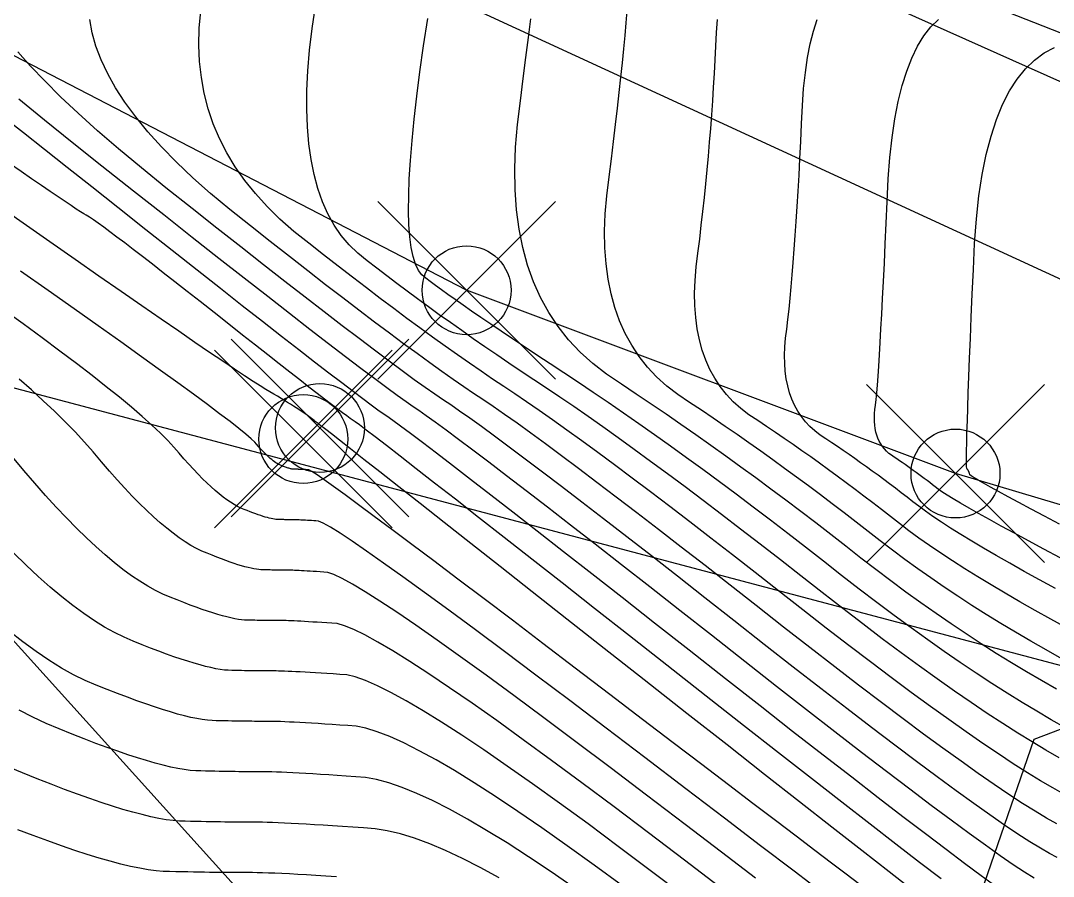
# Model space of a CAD drawing. Extents: x 83 to 1412852, y -76 to 4931706.
# Drawn here: x 1412649.64 to 1412658.93, y 4931546.74 to 4931554.45 of the extents above; entities that cross this region are included whole.
import ezdxf

# ---------------------------------------------------------------- set-up
doc = ezdxf.new("R2010")
doc.units = 0
doc.header["$MEASUREMENT"] = 0
doc.header["$PDMODE"] = 35
doc.header["$PDSIZE"] = 0.8
doc.layers.get('0').update_dxf_attribs({"color": 1, "linetype": 'CONTINUOUS'})
doc.layers.add('Ground topo-Rev01', color=1, linetype='CONTINUOUS')
doc.layers.add('New scratch layer', color=1, linetype='CONTINUOUS')

msp = doc.modelspace()

# ---------------------------------------------------------------- linework, layer by layer
for points in [[(1412625.83, 4931580.38), (1412628.75, 4931581.8), (1412632.64, 4931582.21), (1412634.8, 4931580.2), (1412637.58, 4931576.34), (1412641.3, 4931568.83), (1412646.46, 4931561.43), (1412653.58, 4931556.32), (1412661.21, 4931552.91), (1412664.41, 4931553.01), (1412671.43, 4931552.25), (1412680.76, 4931551.75), (1412690.96, 4931557.29), (1412699.75, 4931563.42), (1412708.32, 4931567.05)], [(1412646.87, 4931551.86), (1412664.06, 4931547.3), (1412680.47, 4931547.31), (1412698.54, 4931552.49), (1412706.91, 4931556.07), (1412714.69, 4931563.43)], [(1412711.73, 4931562.82), (1412700.57, 4931556.35), (1412691.34, 4931552.07), (1412681.93, 4931548.05), (1412672.34, 4931547.94), (1412661.77, 4931549.26), (1412658.05, 4931550.37), (1412653.65, 4931552.02), (1412647.75, 4931555.08)], [(1412658.9831, 4931547.8105), (1412658.8638, 4931547.8789), (1412658.7395, 4931547.9532), (1412658.6101, 4931548.0333), (1412658.4755, 4931548.1191), (1412658.3359, 4931548.2109), (1412658.1912, 4931548.3084), (1412658.0414, 4931548.4117), (1412657.8865, 4931548.5209), (1412657.7266, 4931548.6359), (1412657.5615, 4931548.7567), (1412657.3913, 4931548.8833), (1412657.2161, 4931549.0157), (1412657.0357, 4931549.154), (1412656.8503, 4931549.2981), (1412656.6598, 4931549.4479), (1412656.474, 4931549.5932), (1412656.2929, 4931549.7338), (1412656.1166, 4931549.8697), (1412655.9451, 4931550.001), (1412655.7782, 4931550.1276), (1412655.6161, 4931550.2496), (1412655.4587, 4931550.367), (1412655.3061, 4931550.4797), (1412655.1582, 4931550.5878), (1412655.0151, 4931550.6912), (1412654.8766, 4931550.7899), (1412654.7429, 4931550.884), (1412654.614, 4931550.9735), (1412654.4898, 4931551.0583), (1412654.3703, 4931551.1385), (1412654.2556, 4931551.214), (1412654.1427, 4931551.289), (1412654.0316, 4931551.3636), (1412653.9224, 4931551.4376), (1412653.8151, 4931551.5111), (1412653.7096, 4931551.584), (1412653.6059, 4931551.6565), (1412653.5041, 4931551.7285), (1412653.4042, 4931551.8), (1412653.3061, 4931551.8709), (1412653.2098, 4931551.9414), (1412653.1154, 4931552.0113), (1412653.0228, 4931552.0808), (1412652.9321, 4931552.1497), (1412652.8432, 4931552.2181), (1412652.7562, 4931552.286), (1412652.671, 4931552.3534), (1412652.5931, 4931552.4293), (1412652.5224, 4931552.5135), (1412652.4589, 4931552.6062), (1412652.4026, 4931552.7073), (1412652.3536, 4931552.8169), (1412652.3118, 4931552.9349), (1412652.2772, 4931553.0612), (1412652.2499, 4931553.1961), (1412652.2298, 4931553.3393), (1412652.2169, 4931553.491), (1412652.2112, 4931553.6511), (1412652.2128, 4931553.8196), (1412652.2216, 4931553.9965), (1412652.2376, 4931554.1819), (1412652.2609, 4931554.3757), (1412652.2914, 4931554.5779)], [(1412659.0301, 4931547.4818), (1412658.9268, 4931547.5393), (1412658.8158, 4931547.6044), (1412658.6971, 4931547.677), (1412658.5708, 4931547.7573), (1412658.4369, 4931547.8452), (1412658.2953, 4931547.9407), (1412658.146, 4931548.0438), (1412657.9891, 4931548.1545), (1412657.8245, 4931548.2729), (1412657.6523, 4931548.3988), (1412657.4725, 4931548.5324), (1412657.2849, 4931548.6735), (1412657.0898, 4931548.8223), (1412656.8869, 4931548.9787), (1412656.6764, 4931549.1427), (1412656.4583, 4931549.3143), (1412656.2476, 4931549.4792), (1412656.0444, 4931549.6375), (1412655.8487, 4931549.7891), (1412655.6605, 4931549.934), (1412655.4797, 4931550.0723), (1412655.3064, 4931550.2039), (1412655.1406, 4931550.3288), (1412654.9822, 4931550.447), (1412654.8313, 4931550.5586), (1412654.6879, 4931550.6635), (1412654.552, 4931550.7618), (1412654.4235, 4931550.8533), (1412654.3025, 4931550.9382), (1412654.189, 4931551.0165), (1412654.0829, 4931551.088), (1412653.9844, 4931551.1529), (1412653.8835, 4931551.2204), (1412653.7803, 4931551.2906), (1412653.6749, 4931551.3634), (1412653.5671, 4931551.4388), (1412653.4571, 4931551.5169), (1412653.3447, 4931551.5976), (1412653.2301, 4931551.6809), (1412653.1132, 4931551.7669), (1412652.9939, 4931551.8555), (1412652.8724, 4931551.9467), (1412652.7486, 4931552.0406), (1412652.6225, 4931552.1372), (1412652.4941, 4931552.2363), (1412652.3634, 4931552.3381), (1412652.2305, 4931552.4425), (1412652.0952, 4931552.5496), (1412651.9699, 4931552.6598), (1412651.8545, 4931552.7731), (1412651.749, 4931552.8896), (1412651.6535, 4931553.0092), (1412651.5679, 4931553.132), (1412651.4922, 4931553.2579), (1412651.4265, 4931553.3869), (1412651.3707, 4931553.5191), (1412651.3249, 4931553.6544), (1412651.289, 4931553.7929), (1412651.263, 4931553.9345), (1412651.247, 4931554.0792), (1412651.2409, 4931554.227), (1412651.2447, 4931554.3781), (1412651.2585, 4931554.5322)], [(1412659.008, 4931548.7026), (1412658.8666, 4931548.7816), (1412658.7278, 4931548.8611), (1412658.5915, 4931548.941), (1412658.4579, 4931549.0213), (1412658.3269, 4931549.1021), (1412658.1984, 4931549.1833), (1412658.0725, 4931549.265), (1412657.9493, 4931549.3471), (1412657.8286, 4931549.4296), (1412657.7105, 4931549.5126), (1412657.5951, 4931549.596), (1412657.4822, 4931549.6798), (1412657.3719, 4931549.7641), (1412657.2642, 4931549.8488), (1412657.1566, 4931549.9326), (1412657.049, 4931550.0155), (1412656.9415, 4931550.0975), (1412656.8341, 4931550.1786), (1412656.7268, 4931550.2588), (1412656.6194, 4931550.3381), (1412656.5122, 4931550.4165), (1412656.405, 4931550.4939), (1412656.2979, 4931550.5705), (1412656.1909, 4931550.6461), (1412656.0839, 4931550.7209), (1412655.977, 4931550.7947), (1412655.8701, 4931550.8676), (1412655.7633, 4931550.9396), (1412655.6566, 4931551.0108), (1412655.55, 4931551.081), (1412655.4513, 4931551.1573), (1412655.3607, 4931551.2398), (1412655.2781, 4931551.3284), (1412655.2035, 4931551.4232), (1412655.1369, 4931551.5241), (1412655.0783, 4931551.6312), (1412655.0277, 4931551.7444), (1412654.9852, 4931551.8637), (1412654.9507, 4931551.9892), (1412654.9242, 4931552.1208), (1412654.9057, 4931552.2586), (1412654.8952, 4931552.4025), (1412654.8927, 4931552.5525), (1412654.8983, 4931552.7087), (1412654.9118, 4931552.871), (1412654.9334, 4931553.0395), (1412654.9539, 4931553.2026), (1412654.9732, 4931553.3603), (1412654.9914, 4931553.5125), (1412655.0085, 4931553.6594), (1412655.0245, 4931553.8009), (1412655.0393, 4931553.937), (1412655.053, 4931554.0677), (1412655.0656, 4931554.193), (1412655.0771, 4931554.3129), (1412655.0875, 4931554.4274), (1412655.0967, 4931554.5365)], [(1412658.963, 4931547.2159), (1412658.8704, 4931547.2681), (1412658.7677, 4931547.3298), (1412658.6548, 4931547.4009), (1412658.5316, 4931547.4814), (1412658.3982, 4931547.5713), (1412658.2546, 4931547.6705), (1412658.1008, 4931547.7792), (1412657.9368, 4931547.8973), (1412657.7625, 4931548.0248), (1412657.5781, 4931548.1618), (1412657.3834, 4931548.3081), (1412657.1785, 4931548.4638), (1412656.9634, 4931548.6289), (1412656.7381, 4931548.8034), (1412656.5026, 4931548.9873), (1412656.2568, 4931549.1807), (1412656.0213, 4931549.3653), (1412655.796, 4931549.5413), (1412655.5808, 4931549.7085), (1412655.3759, 4931549.8671), (1412655.1812, 4931550.0169), (1412654.9967, 4931550.1581), (1412654.8224, 4931550.2906), (1412654.6583, 4931550.4144), (1412654.5045, 4931550.5295), (1412654.3608, 4931550.6359), (1412654.2273, 4931550.7336), (1412654.1041, 4931550.8226), (1412653.991, 4931550.9029), (1412653.8882, 4931550.9746), (1412653.7956, 4931551.0375), (1412653.7131, 4931551.0918), (1412653.6243, 4931551.1518), (1412653.529, 4931551.2176), (1412653.4273, 4931551.2892), (1412653.3191, 4931551.3666), (1412653.2045, 4931551.4497), (1412653.0835, 4931551.5386), (1412652.956, 4931551.6333), (1412652.8221, 4931551.7338), (1412652.6818, 4931551.8401), (1412652.535, 4931551.9521), (1412652.3818, 4931552.0699), (1412652.2222, 4931552.1935), (1412652.0561, 4931552.3229), (1412651.8836, 4931552.4581), (1412651.7047, 4931552.599), (1412651.5193, 4931552.7457), (1412651.3466, 4931552.8903), (1412651.1865, 4931553.0327), (1412651.0391, 4931553.173), (1412650.9043, 4931553.3111), (1412650.7821, 4931553.4471), (1412650.6726, 4931553.5809), (1412650.5758, 4931553.7126), (1412650.4915, 4931553.8421), (1412650.42, 4931553.9695), (1412650.361, 4931554.0948), (1412650.3147, 4931554.2178), (1412650.2811, 4931554.3388), (1412650.2601, 4931554.4576)], [(1412659.0394, 4931548.0816), (1412658.9119, 4931548.1535), (1412658.7819, 4931548.2293), (1412658.6493, 4931548.3092), (1412658.5142, 4931548.3931), (1412658.3766, 4931548.481), (1412658.2364, 4931548.573), (1412658.0938, 4931548.6689), (1412657.9485, 4931548.7689), (1412657.8008, 4931548.873), (1412657.6505, 4931548.981), (1412657.4977, 4931549.0931), (1412657.3424, 4931549.2092), (1412657.1846, 4931549.3293), (1412657.0242, 4931549.4534), (1412656.8613, 4931549.5816), (1412656.7004, 4931549.7071), (1412656.5414, 4931549.83), (1412656.3845, 4931549.9503), (1412656.2296, 4931550.068), (1412656.0767, 4931550.183), (1412655.9258, 4931550.2954), (1412655.7769, 4931550.4052), (1412655.63, 4931550.5124), (1412655.4851, 4931550.6169), (1412655.3422, 4931550.7188), (1412655.2013, 4931550.8181), (1412655.0624, 4931550.9148), (1412654.9255, 4931551.0088), (1412654.7906, 4931551.1002), (1412654.6577, 4931551.189), (1412654.5268, 4931551.2752), (1412654.4019, 4931551.3577), (1412654.2829, 4931551.4365), (1412654.17, 4931551.5117), (1412654.0631, 4931551.5833), (1412653.9621, 4931551.6512), (1412653.8671, 4931551.7155), (1412653.7782, 4931551.7761), (1412653.6952, 4931551.833), (1412653.6182, 4931551.8863), (1412653.5472, 4931551.936), (1412653.4821, 4931551.982), (1412653.4231, 4931552.0244), (1412653.3701, 4931552.0631), (1412653.323, 4931552.0981), (1412653.282, 4931552.1295), (1412653.2469, 4931552.1573), (1412653.2164, 4931552.1988), (1412653.1903, 4931552.254), (1412653.1688, 4931552.3228), (1412653.1518, 4931552.4055), (1412653.1394, 4931552.5018), (1412653.1314, 4931552.6118), (1412653.128, 4931552.7356), (1412653.1291, 4931552.873), (1412653.1347, 4931553.0242), (1412653.1448, 4931553.1891), (1412653.1595, 4931553.3677), (1412653.1787, 4931553.56), (1412653.2024, 4931553.766), (1412653.2306, 4931553.9857), (1412653.2633, 4931554.2192), (1412653.3006, 4931554.4663)], [(1412658.96, 4931548.428), (1412658.8242, 4931548.5055), (1412658.6885, 4931548.5851), (1412658.5529, 4931548.667), (1412658.4172, 4931548.7512), (1412658.2816, 4931548.8375), (1412658.1461, 4931548.9261), (1412658.0105, 4931549.017), (1412657.875, 4931549.11), (1412657.7396, 4931549.2053), (1412657.6041, 4931549.3028), (1412657.4687, 4931549.4026), (1412657.3334, 4931549.5046), (1412657.198, 4931549.6088), (1412657.0627, 4931549.7152), (1412656.9275, 4931549.8205), (1412656.7924, 4931549.9247), (1412656.6573, 4931550.0277), (1412656.5224, 4931550.1296), (1412656.3875, 4931550.2303), (1412656.2526, 4931550.3299), (1412656.1179, 4931550.4284), (1412655.9833, 4931550.5257), (1412655.8487, 4931550.6219), (1412655.7142, 4931550.7169), (1412655.5798, 4931550.8108), (1412655.4454, 4931550.9036), (1412655.3112, 4931550.9952), (1412655.177, 4931551.0857), (1412655.0429, 4931551.1751), (1412654.9089, 4931551.2633), (1412654.785, 4931551.3592), (1412654.6711, 4931551.4628), (1412654.5673, 4931551.5742), (1412654.4736, 4931551.6932), (1412654.3899, 4931551.82), (1412654.3163, 4931551.9545), (1412654.2528, 4931552.0968), (1412654.1994, 4931552.2467), (1412654.156, 4931552.4044), (1412654.1227, 4931552.5697), (1412654.0994, 4931552.7428), (1412654.0863, 4931552.9236), (1412654.0832, 4931553.1121), (1412654.0901, 4931553.3084), (1412654.1072, 4931553.5123), (1412654.1343, 4931553.724), (1412654.1598, 4931553.925), (1412654.1838, 4931554.1154), (1412654.2061, 4931554.295), (1412654.2269, 4931554.464)], [(1412659.0561, 4931548.9771), (1412658.909, 4931549.0578), (1412658.767, 4931549.137), (1412658.6302, 4931549.2149), (1412658.4986, 4931549.2915), (1412658.3721, 4931549.3667), (1412658.2507, 4931549.4405), (1412658.1345, 4931549.513), (1412658.0235, 4931549.5842), (1412657.9177, 4931549.6539), (1412657.817, 4931549.7224), (1412657.7214, 4931549.7894), (1412657.631, 4931549.8551), (1412657.5458, 4931549.9195), (1412657.4657, 4931549.9825), (1412657.3857, 4931550.0448), (1412657.3057, 4931550.1064), (1412657.2258, 4931550.1674), (1412657.1459, 4931550.2277), (1412657.066, 4931550.2873), (1412656.9863, 4931550.3463), (1412656.9065, 4931550.4045), (1412656.8268, 4931550.4621), (1412656.7472, 4931550.5191), (1412656.6676, 4931550.5753), (1412656.588, 4931550.6309), (1412656.5085, 4931550.6858), (1412656.4291, 4931550.74), (1412656.3497, 4931550.7936), (1412656.2703, 4931550.8465), (1412656.191, 4931550.8987), (1412656.1176, 4931550.9554), (1412656.0502, 4931551.0168), (1412655.9888, 4931551.0827), (1412655.9333, 4931551.1531), (1412655.8838, 4931551.2282), (1412655.8403, 4931551.3078), (1412655.8027, 4931551.392), (1412655.7711, 4931551.4807), (1412655.7454, 4931551.574), (1412655.7257, 4931551.6719), (1412655.7119, 4931551.7743), (1412655.7041, 4931551.8813), (1412655.7023, 4931551.9929), (1412655.7064, 4931552.109), (1412655.7165, 4931552.2297), (1412655.7325, 4931552.355), (1412655.7479, 4931552.4802), (1412655.7626, 4931552.6052), (1412655.7767, 4931552.7301), (1412655.7901, 4931552.8548), (1412655.8028, 4931552.9794), (1412655.8149, 4931553.1039), (1412655.8263, 4931553.2283), (1412655.837, 4931553.3525), (1412655.8471, 4931553.4766), (1412655.8565, 4931553.6005), (1412655.8653, 4931553.7244), (1412655.8733, 4931553.8481), (1412655.8808, 4931553.9716), (1412655.8875, 4931554.0951), (1412655.8936, 4931554.2184), (1412655.8991, 4931554.3416), (1412655.9077, 4931554.4573)], [(1412658.9514, 4931549.3339), (1412658.8063, 4931549.413), (1412658.6689, 4931549.4889), (1412658.5392, 4931549.5616), (1412658.4173, 4931549.6313), (1412658.303, 4931549.6977), (1412658.1965, 4931549.7611), (1412658.0978, 4931549.8212), (1412658.0067, 4931549.8782), (1412657.9234, 4931549.9321), (1412657.8477, 4931549.9828), (1412657.7798, 4931550.0304), (1412657.7197, 4931550.0748), (1412657.6672, 4931550.1161), (1412657.6148, 4931550.1569), (1412657.5624, 4931550.1973), (1412657.51, 4931550.2373), (1412657.4576, 4931550.2768), (1412657.4053, 4931550.3158), (1412657.3531, 4931550.3545), (1412657.3008, 4931550.3926), (1412657.2486, 4931550.4304), (1412657.1964, 4931550.4677), (1412657.1443, 4931550.5045), (1412657.0922, 4931550.5409), (1412657.0401, 4931550.5769), (1412656.988, 4931550.6124), (1412656.936, 4931550.6475), (1412656.884, 4931550.6822), (1412656.832, 4931550.7164), (1412656.784, 4931550.7536), (1412656.7398, 4931550.7937), (1412656.6996, 4931550.8369), (1412656.6632, 4931550.8831), (1412656.6308, 4931550.9323), (1412656.6023, 4931550.9844), (1412656.5776, 4931551.0396), (1412656.5569, 4931551.0977), (1412656.5401, 4931551.1588), (1412656.5272, 4931551.223), (1412656.5181, 4931551.2901), (1412656.513, 4931551.3602), (1412656.5118, 4931551.4333), (1412656.5145, 4931551.5094), (1412656.5212, 4931551.5885), (1412656.5317, 4931551.6705), (1412656.542, 4931551.7577), (1412656.5521, 4931551.8501), (1412656.562, 4931551.9476), (1412656.5717, 4931552.0502), (1412656.5812, 4931552.1579), (1412656.5904, 4931552.2708), (1412656.5995, 4931552.3888), (1412656.6084, 4931552.512), (1412656.6171, 4931552.6403), (1412656.6255, 4931552.7737), (1412656.6338, 4931552.9123), (1412656.6419, 4931553.056), (1412656.6497, 4931553.2048), (1412656.6574, 4931553.3587), (1412656.6648, 4931553.5178), (1412656.6721, 4931553.6821), (1412656.6836, 4931553.8363), (1412656.6993, 4931553.9806), (1412656.7194, 4931554.115), (1412656.7437, 4931554.2393), (1412656.7722, 4931554.3537), (1412656.8051, 4931554.4581)], [(1412658.9937, 4931549.61), (1412658.8455, 4931549.6889), (1412658.7075, 4931549.7628), (1412658.5799, 4931549.8318), (1412658.4625, 4931549.8958), (1412658.3554, 4931549.9549), (1412658.2585, 4931550.0091), (1412658.172, 4931550.0583), (1412658.0957, 4931550.1026), (1412658.0298, 4931550.1419), (1412657.9741, 4931550.1763), (1412657.9287, 4931550.2057), (1412657.8935, 4931550.2302), (1412657.8687, 4931550.2497), (1412657.8438, 4931550.2691), (1412657.819, 4931550.2882), (1412657.7942, 4931550.3071), (1412657.7694, 4931550.3258), (1412657.7446, 4931550.3443), (1412657.7199, 4931550.3626), (1412657.6951, 4931550.3807), (1412657.6704, 4931550.3986), (1412657.6457, 4931550.4163), (1412657.621, 4931550.4337), (1412657.5963, 4931550.451), (1412657.5716, 4931550.468), (1412657.547, 4931550.4848), (1412657.5223, 4931550.5015), (1412657.4977, 4931550.5179), (1412657.4731, 4931550.5341), (1412657.4503, 4931550.5517), (1412657.4294, 4931550.5707), (1412657.4103, 4931550.5912), (1412657.3931, 4931550.613), (1412657.3777, 4931550.6363), (1412657.3642, 4931550.661), (1412657.3526, 4931550.6872), (1412657.3427, 4931550.7147), (1412657.3348, 4931550.7437), (1412657.3287, 4931550.774), (1412657.3244, 4931550.8058), (1412657.322, 4931550.839), (1412657.3214, 4931550.8737), (1412657.3227, 4931550.9097), (1412657.3258, 4931550.9472), (1412657.3308, 4931550.986), (1412657.336, 4931551.0353), (1412657.3415, 4931551.095), (1412657.3473, 4931551.1651), (1412657.3533, 4931551.2456), (1412657.3595, 4931551.3364), (1412657.366, 4931551.4377), (1412657.3728, 4931551.5494), (1412657.3798, 4931551.6715), (1412657.3871, 4931551.804), (1412657.3946, 4931551.9469), (1412657.4024, 4931552.1001), (1412657.4104, 4931552.2638), (1412657.4187, 4931552.4379), (1412657.4272, 4931552.6224), (1412657.436, 4931552.8173), (1412657.4451, 4931553.0226), (1412657.4595, 4931553.2154), (1412657.4792, 4931553.3958), (1412657.5042, 4931553.5637), (1412657.5346, 4931553.7191), (1412657.5703, 4931553.8621), (1412657.6113, 4931553.9926), (1412657.6577, 4931554.1107), (1412657.7094, 4931554.2163), (1412657.7664, 4931554.3094), (1412657.8287, 4931554.3901), (1412657.8964, 4931554.4583)], [(1412658.9854, 4931549.915), (1412658.8517, 4931549.9857), (1412658.7301, 4931550.0504), (1412658.6206, 4931550.1089), (1412658.5232, 4931550.1614), (1412658.4378, 4931550.2078), (1412658.3646, 4931550.2481), (1412658.3034, 4931550.2824), (1412658.2543, 4931550.3106), (1412658.2173, 4931550.3326), (1412658.1923, 4931550.3487), (1412658.1795, 4931550.3586), (1412658.1787, 4931550.3625), (1412658.1778, 4931550.3663), (1412658.1768, 4931550.37), (1412658.1757, 4931550.3737), (1412658.1745, 4931550.3773), (1412658.1732, 4931550.3808), (1412658.1718, 4931550.3843), (1412658.1703, 4931550.3877), (1412658.1686, 4931550.3911), (1412658.1669, 4931550.3943), (1412658.1651, 4931550.3976), (1412658.1631, 4931550.4007), (1412658.1611, 4931550.4038), (1412658.1589, 4931550.4068), (1412658.1566, 4931550.4098), (1412658.1542, 4931550.4127), (1412658.1518, 4931550.4156), (1412658.1501, 4931550.433), (1412658.1492, 4931550.4649), (1412658.1492, 4931550.5115), (1412658.1499, 4931550.5726), (1412658.1514, 4931550.6482), (1412658.1538, 4931550.7384), (1412658.1569, 4931550.8432), (1412658.1609, 4931550.9626), (1412658.1657, 4931551.0965), (1412658.1712, 4931551.245), (1412658.1776, 4931551.408), (1412658.1848, 4931551.5856), (1412658.1928, 4931551.7778), (1412658.2016, 4931551.9845), (1412658.2112, 4931552.2058), (1412658.2216, 4931552.4417), (1412658.2384, 4931552.6633), (1412658.2617, 4931552.8706), (1412658.2913, 4931553.0635), (1412658.3274, 4931553.2422), (1412658.3699, 4931553.4066), (1412658.4189, 4931553.5566), (1412658.4743, 4931553.6924), (1412658.5361, 4931553.8139), (1412658.6043, 4931553.9211), (1412658.6789, 4931554.0139), (1412658.76, 4931554.0925), (1412658.8475, 4931554.1568), (1412658.9414, 4931554.2068)], [(1412658.9647, 4931546.914), (1412658.8958, 4931546.9499), (1412658.8141, 4931546.997), (1412658.7196, 4931547.0552), (1412658.6124, 4931547.1247), (1412658.4924, 4931547.2054), (1412658.3595, 4931547.2973), (1412658.214, 4931547.4004), (1412658.0556, 4931547.5147), (1412657.8845, 4931547.6401), (1412657.7005, 4931547.7768), (1412657.5038, 4931547.9247), (1412657.2944, 4931548.0838), (1412657.0721, 4931548.254), (1412656.8371, 4931548.4355), (1412656.5893, 4931548.6281), (1412656.3287, 4931548.832), (1412656.0553, 4931549.047), (1412655.7949, 4931549.2514), (1412655.5475, 4931549.445), (1412655.3129, 4931549.6279), (1412655.0913, 4931549.8001), (1412654.8827, 4931549.9616), (1412654.687, 4931550.1123), (1412654.5042, 4931550.2524), (1412654.3344, 4931550.3817), (1412654.1776, 4931550.5003), (1412654.0337, 4931550.6082), (1412653.9027, 4931550.7054), (1412653.7846, 4931550.7919), (1412653.6796, 4931550.8677), (1412653.5874, 4931550.9327), (1412653.5082, 4931550.987), (1412653.4419, 4931551.0306), (1412653.3651, 4931551.0832), (1412653.2777, 4931551.1446), (1412653.1797, 4931551.215), (1412653.0711, 4931551.2943), (1412652.952, 4931551.3825), (1412652.8223, 4931551.4797), (1412652.682, 4931551.5858), (1412652.5311, 4931551.7007), (1412652.3697, 4931551.8247), (1412652.1977, 4931551.9575), (1412652.0151, 4931552.0993), (1412651.8219, 4931552.2499), (1412651.6182, 4931552.4095), (1412651.4038, 4931552.5781), (1412651.1789, 4931552.7555), (1412650.9435, 4931552.9419), (1412650.7234, 4931553.1208), (1412650.5186, 4931553.2923), (1412650.3292, 4931553.4564), (1412650.1551, 4931553.613), (1412649.9964, 4931553.7622), (1412649.853, 4931553.904), (1412649.725, 4931554.0383), (1412649.6124, 4931554.1652)], [(1412658.7578, 4931546.7258), (1412658.6716, 4931546.7807), (1412658.57, 4931546.8486), (1412658.4531, 4931546.9295), (1412658.3209, 4931547.0234), (1412658.1733, 4931547.1302), (1412658.0104, 4931547.2501), (1412657.8321, 4931547.3829), (1412657.6385, 4931547.5288), (1412657.4296, 4931547.6876), (1412657.2053, 4931547.8594), (1412656.9657, 4931548.0443), (1412656.7108, 4931548.2421), (1412656.4405, 4931548.4529), (1412656.1548, 4931548.6766), (1412655.8539, 4931548.9134), (1412655.5686, 4931549.1374), (1412655.299, 4931549.3487), (1412655.045, 4931549.5473), (1412654.8068, 4931549.7331), (1412654.5842, 4931549.9062), (1412654.3773, 4931550.0666), (1412654.1861, 4931550.2142), (1412654.0106, 4931550.3491), (1412653.8507, 4931550.4712), (1412653.7065, 4931550.5806), (1412653.578, 4931550.6773), (1412653.4652, 4931550.7612), (1412653.3681, 4931550.8324), (1412653.2866, 4931550.8908), (1412653.2208, 4931550.9365), (1412653.1707, 4931550.9695), (1412653.1059, 4931551.0145), (1412653.0264, 4931551.0717), (1412652.9321, 4931551.1408), (1412652.8232, 4931551.2221), (1412652.6995, 4931551.3154), (1412652.5611, 4931551.4207), (1412652.408, 4931551.5382), (1412652.2401, 4931551.6677), (1412652.0576, 4931551.8092), (1412651.8603, 4931551.9629), (1412651.6483, 4931552.1286), (1412651.4216, 4931552.3063), (1412651.1802, 4931552.4962), (1412650.924, 4931552.698), (1412650.6532, 4931552.912), (1412650.3676, 4931553.138), (1412650.1001, 4931553.3513), (1412649.8506, 4931553.5519), (1412649.6193, 4931553.7398)], [(1412658.4139, 4931546.6535), (1412658.2822, 4931546.7494), (1412658.1326, 4931546.8601), (1412657.9652, 4931546.9855), (1412657.7798, 4931547.1257), (1412657.5765, 4931547.2808), (1412657.3554, 4931547.4506), (1412657.1163, 4931547.6351), (1412656.8593, 4931547.8345), (1412656.5844, 4931548.0486), (1412656.2916, 4931548.2776), (1412655.981, 4931548.5213), (1412655.6524, 4931548.7798), (1412655.3422, 4931549.0235), (1412655.0505, 4931549.2525), (1412654.7771, 4931549.4667), (1412654.5222, 4931549.6662), (1412654.2857, 4931549.8509), (1412654.0676, 4931550.0208), (1412653.8679, 4931550.176), (1412653.6867, 4931550.3164), (1412653.5238, 4931550.442), (1412653.3794, 4931550.5529), (1412653.2534, 4931550.6491), (1412653.1458, 4931550.7305), (1412653.0566, 4931550.7971), (1412652.9858, 4931550.8489), (1412652.9335, 4931550.886), (1412652.8995, 4931550.9084), (1412652.852, 4931550.9417), (1412652.791, 4931550.9861), (1412652.7164, 4931551.0415), (1412652.6282, 4931551.1079), (1412652.5265, 4931551.1853), (1412652.4112, 4931551.2737), (1412652.2823, 4931551.3732), (1412652.1399, 4931551.4836), (1412651.9839, 4931551.6051), (1412651.8144, 4931551.7376), (1412651.6313, 4931551.8811), (1412651.4346, 4931552.0356), (1412651.2244, 4931552.2011), (1412651.0007, 4931552.3776), (1412650.7633, 4931552.5652), (1412650.5124, 4931552.7638), (1412650.2768, 4931552.9502), (1412650.0563, 4931553.1245), (1412649.8511, 4931553.2866), (1412649.6611, 4931553.4366), (1412649.4863, 4931553.5745)], [(1412657.92, 4931546.7209), (1412657.7275, 4931546.8686), (1412657.5145, 4931547.0327), (1412657.2811, 4931547.2135), (1412657.0272, 4931547.4108), (1412656.7529, 4931547.6247), (1412656.4581, 4931547.8552), (1412656.1428, 4931548.1023), (1412655.8071, 4931548.3659), (1412655.4509, 4931548.6461), (1412655.1159, 4931548.9096), (1412654.802, 4931549.1562), (1412654.5092, 4931549.3861), (1412654.2376, 4931549.5992), (1412653.9872, 4931549.7955), (1412653.7579, 4931549.975), (1412653.5498, 4931550.1378), (1412653.3628, 4931550.2837), (1412653.1969, 4931550.4129), (1412653.0523, 4931550.5253), (1412652.9287, 4931550.6209), (1412652.8263, 4931550.6997), (1412652.7451, 4931550.7618), (1412652.685, 4931550.8071), (1412652.6461, 4931550.8355), (1412652.6283, 4931550.8472), (1412652.6034, 4931550.8647), (1412652.5715, 4931550.888), (1412652.5324, 4931550.917), (1412652.4862, 4931550.9517), (1412652.4329, 4931550.9923), (1412652.3725, 4931551.0386), (1412652.305, 4931551.0907), (1412652.2304, 4931551.1486), (1412652.1487, 4931551.2122), (1412652.0599, 4931551.2816), (1412651.964, 4931551.3567), (1412651.861, 4931551.4377), (1412651.7509, 4931551.5244), (1412651.6337, 4931551.6169), (1412651.5094, 4931551.7151), (1412651.3779, 4931551.8191), (1412651.2534, 4931551.9174), (1412651.1356, 4931552.01), (1412651.0247, 4931552.097), (1412650.9207, 4931552.1782), (1412650.8235, 4931552.2537), (1412650.7331, 4931552.3235), (1412650.6496, 4931552.3876), (1412650.5729, 4931552.446), (1412650.5031, 4931552.4987), (1412650.4401, 4931552.5457), (1412650.384, 4931552.587), (1412650.3347, 4931552.6227), (1412650.2922, 4931552.6526), (1412650.2566, 4931552.6768), (1412650.2278, 4931552.6953), (1412650.2059, 4931552.7081), (1412650.1758, 4931552.7268), (1412650.1375, 4931552.7514), (1412650.091, 4931552.7818), (1412650.0363, 4931552.8181), (1412649.9735, 4931552.8604), (1412649.9024, 4931552.9085), (1412649.8232, 4931552.9625), (1412649.7358, 4931553.0223), (1412649.6402, 4931553.0881), (1412649.5365, 4931553.1597)], [(1412657.6752, 4931546.6114), (1412657.4525, 4931546.7847), (1412657.2069, 4931546.9764), (1412656.9382, 4931547.1865), (1412656.6465, 4931547.415), (1412656.3318, 4931547.6618), (1412655.994, 4931547.927), (1412655.6332, 4931548.2106), (1412655.2494, 4931548.5125), (1412654.8895, 4931548.7956), (1412654.5535, 4931549.06), (1412654.2413, 4931549.3055), (1412653.9531, 4931549.5322), (1412653.6887, 4931549.7401), (1412653.4482, 4931549.9293), (1412653.2316, 4931550.0996), (1412653.0389, 4931550.2511), (1412652.8701, 4931550.3838), (1412652.7251, 4931550.4977), (1412652.6041, 4931550.5927), (1412652.5069, 4931550.669), (1412652.4336, 4931550.7265), (1412652.3842, 4931550.7652), (1412652.3587, 4931550.785), (1412652.3571, 4931550.7861), (1412652.3549, 4931550.7877), (1412652.352, 4931550.7898), (1412652.3484, 4931550.7925), (1412652.3442, 4931550.7956), (1412652.3394, 4931550.7993), (1412652.3339, 4931550.8035), (1412652.3277, 4931550.8082), (1412652.3209, 4931550.8135), (1412652.3135, 4931550.8193), (1412652.3054, 4931550.8256), (1412652.2967, 4931550.8324), (1412652.2874, 4931550.8398), (1412652.2774, 4931550.8477), (1412652.2667, 4931550.8561), (1412652.2554, 4931550.865), (1412652.2434, 4931550.8745), (1412652.23, 4931550.8847), (1412652.2149, 4931550.8956), (1412652.1984, 4931550.9073), (1412652.1803, 4931550.9197), (1412652.1606, 4931550.9329), (1412652.1395, 4931550.9468), (1412652.1168, 4931550.9615), (1412652.0925, 4931550.9769), (1412652.0667, 4931550.993), (1412652.0394, 4931551.0099), (1412652.0105, 4931551.0275), (1412651.9801, 4931551.0459), (1412651.9482, 4931551.065), (1412651.9147, 4931551.0849), (1412651.8797, 4931551.1055), (1412651.8431, 4931551.1268), (1412651.7929, 4931551.158), (1412651.7291, 4931551.1989), (1412651.6516, 4931551.2497), (1412651.5605, 4931551.3102), (1412651.4558, 4931551.3806), (1412651.3374, 4931551.4608), (1412651.2054, 4931551.5508), (1412651.0597, 4931551.6505), (1412650.9004, 4931551.7601), (1412650.7275, 4931551.8795), (1412650.5409, 4931552.0087), (1412650.3407, 4931552.1477), (1412650.1268, 4931552.2965), (1412649.8993, 4931552.4552), (1412649.6582, 4931552.6236), (1412649.4034, 4931552.8018)], [(1412657.1807, 4931546.6769), (1412657.0668, 4931546.763), (1412656.9349, 4931546.8629), (1412656.785, 4931546.9765), (1412656.6172, 4931547.1039), (1412656.4315, 4931547.245), (1412656.2277, 4931547.3999), (1412656.006, 4931547.5686), (1412655.7664, 4931547.751), (1412655.5087, 4931547.9471), (1412655.2331, 4931548.1571), (1412654.9396, 4931548.3807), (1412654.6281, 4931548.6182), (1412654.3355, 4931548.8408), (1412654.0619, 4931549.0486), (1412653.8073, 4931549.2416), (1412653.5716, 4931549.4198), (1412653.3549, 4931549.5832), (1412653.1572, 4931549.7318), (1412652.9784, 4931549.8657), (1412652.8186, 4931549.9846), (1412652.6778, 4931550.0888), (1412652.5559, 4931550.1782), (1412652.453, 4931550.2528), (1412652.3691, 4931550.3126), (1412652.3041, 4931550.3576), (1412652.2581, 4931550.3877), (1412652.231, 4931550.4031), (1412652.2229, 4931550.4037), (1412652.2152, 4931550.4042), (1412652.2079, 4931550.4047), (1412652.2009, 4931550.4051), (1412652.1942, 4931550.4055), (1412652.188, 4931550.4059), (1412652.1821, 4931550.4063), (1412652.1766, 4931550.4066), (1412652.1714, 4931550.4069), (1412652.1666, 4931550.4071), (1412652.1622, 4931550.4073), (1412652.1581, 4931550.4075), (1412652.1544, 4931550.4076), (1412652.1511, 4931550.4077), (1412652.1481, 4931550.4077), (1412652.1455, 4931550.4078), (1412652.1432, 4931550.4077), (1412652.1409, 4931550.4077), (1412652.1384, 4931550.4077), (1412652.1358, 4931550.4077), (1412652.1331, 4931550.4078), (1412652.1303, 4931550.4078), (1412652.1274, 4931550.4078), (1412652.1244, 4931550.4078), (1412652.1212, 4931550.4079), (1412652.118, 4931550.4079), (1412652.1146, 4931550.408), (1412652.1111, 4931550.4081), (1412652.1075, 4931550.4081), (1412652.1038, 4931550.4082), (1412652.1, 4931550.4083), (1412652.0961, 4931550.4084), (1412652.092, 4931550.4085), (1412652.0876, 4931550.4089), (1412652.0827, 4931550.4095), (1412652.0774, 4931550.4104), (1412652.0716, 4931550.4116), (1412652.0654, 4931550.4131), (1412652.0589, 4931550.4148), (1412652.0518, 4931550.4168), (1412652.0444, 4931550.4191), (1412652.0365, 4931550.4217), (1412652.0283, 4931550.4245), (1412652.0195, 4931550.4276), (1412652.0104, 4931550.431), (1412652.0008, 4931550.4347), (1412651.9909, 4931550.4386), (1412651.9804, 4931550.4428), (1412651.9696, 4931550.4473), (1412651.9584, 4931550.4527), (1412651.9468, 4931550.4592), (1412651.9348, 4931550.4666), (1412651.9224, 4931550.475), (1412651.9096, 4931550.4845), (1412651.8965, 4931550.4949), (1412651.8829, 4931550.5063), (1412651.869, 4931550.5186), (1412651.8547, 4931550.532), (1412651.84, 4931550.5463), (1412651.8249, 4931550.5617), (1412651.8095, 4931550.578), (1412651.7936, 4931550.5953), (1412651.7774, 4931550.6136), (1412651.7607, 4931550.6329), (1412651.7437, 4931550.6532), (1412651.7113, 4931550.6838), (1412651.6633, 4931550.7246), (1412651.6, 4931550.7757), (1412651.5212, 4931550.8371), (1412651.427, 4931550.9088), (1412651.3173, 4931550.9908), (1412651.1921, 4931551.0831), (1412651.0516, 4931551.1856), (1412650.8955, 4931551.2984), (1412650.7241, 4931551.4215), (1412650.5371, 4931551.5549), (1412650.3348, 4931551.6985), (1412650.117, 4931551.8525), (1412649.8837, 4931552.0167), (1412649.635, 4931552.1912)], [(1412658.73, 4931539.6), (1412658.43, 4931540.36), (1412655.52, 4931542.27), (1412646.87, 4931551.86)], [(1412656.8789, 4931546.5755), (1412656.5991, 4931546.7889), (1412656.2967, 4931547.0196), (1412655.9717, 4931547.2674), (1412655.6241, 4931547.5323), (1412655.2539, 4931547.8145), (1412654.9055, 4931548.079), (1412654.579, 4931548.3261), (1412654.2742, 4931548.5556), (1412653.9911, 4931548.7675), (1412653.7299, 4931548.962), (1412653.4905, 4931549.1389), (1412653.2728, 4931549.2982), (1412653.077, 4931549.44), (1412652.9029, 4931549.5643), (1412652.7506, 4931549.671), (1412652.6201, 4931549.7602), (1412652.5114, 4931549.8319), (1412652.4245, 4931549.886), (1412652.3594, 4931549.9226), (1412652.316, 4931549.9416), (1412652.2945, 4931549.9431), (1412652.2739, 4931549.9445), (1412652.2543, 4931549.9458), (1412652.2356, 4931549.947), (1412652.218, 4931549.9481), (1412652.2013, 4931549.9491), (1412652.1856, 4931549.9501), (1412652.1708, 4931549.9509), (1412652.1571, 4931549.9516), (1412652.1443, 4931549.9522), (1412652.1324, 4931549.9528), (1412652.1216, 4931549.9532), (1412652.1117, 4931549.9536), (1412652.1028, 4931549.9538), (1412652.0949, 4931549.954), (1412652.0879, 4931549.954), (1412652.0819, 4931549.954), (1412652.0757, 4931549.954), (1412652.0691, 4931549.954), (1412652.0622, 4931549.954), (1412652.055, 4931549.954), (1412652.0475, 4931549.9541), (1412652.0398, 4931549.9542), (1412652.0317, 4931549.9543), (1412652.0233, 4931549.9544), (1412652.0146, 4931549.9545), (1412652.0056, 4931549.9547), (1412651.9963, 4931549.9548), (1412651.9868, 4931549.955), (1412651.9769, 4931549.9552), (1412651.9667, 4931549.9554), (1412651.9562, 4931549.9557), (1412651.9454, 4931549.956), (1412651.9335, 4931549.957), (1412651.9205, 4931549.9587), (1412651.9063, 4931549.9611), (1412651.891, 4931549.9643), (1412651.8745, 4931549.9682), (1412651.857, 4931549.9729), (1412651.8383, 4931549.9782), (1412651.8184, 4931549.9843), (1412651.7974, 4931549.9912), (1412651.7753, 4931549.9987), (1412651.7521, 4931550.007), (1412651.7277, 4931550.016), (1412651.7022, 4931550.0258), (1412651.6756, 4931550.0362), (1412651.6478, 4931550.0475), (1412651.6189, 4931550.0594), (1412651.589, 4931550.074), (1412651.5581, 4931550.0912), (1412651.5261, 4931550.111), (1412651.4931, 4931550.1335), (1412651.459, 4931550.1586), (1412651.4239, 4931550.1863), (1412651.3878, 4931550.2167), (1412651.3507, 4931550.2497), (1412651.3125, 4931550.2853), (1412651.2733, 4931550.3236), (1412651.2331, 4931550.3645), (1412651.1919, 4931550.4081), (1412651.1496, 4931550.4542), (1412651.1063, 4931550.503), (1412651.0619, 4931550.5545), (1412651.0166, 4931550.6086), (1412650.9608, 4931550.6685), (1412650.8946, 4931550.7344), (1412650.818, 4931550.8061), (1412650.731, 4931550.8837), (1412650.6336, 4931550.9672), (1412650.5258, 4931551.0566), (1412650.4076, 4931551.1518), (1412650.279, 4931551.253), (1412650.14, 4931551.36), (1412649.9906, 4931551.4729), (1412649.8308, 4931551.5917), (1412649.6606, 4931551.7163), (1412649.4799, 4931551.8469)], [(1412656.2512, 4931546.7273), (1412655.9447, 4931546.9611), (1412655.6177, 4931547.2105), (1412655.2702, 4931547.4753), (1412654.9422, 4931547.7238), (1412654.6337, 4931547.9559), (1412654.3448, 4931548.1715), (1412654.0754, 4931548.3708), (1412653.8255, 4931548.5536), (1412653.5952, 4931548.7201), (1412653.3844, 4931548.8701), (1412653.1931, 4931549.0038), (1412653.0214, 4931549.121), (1412652.8692, 4931549.2219), (1412652.7365, 4931549.3063), (1412652.6233, 4931549.3744), (1412652.5297, 4931549.426), (1412652.4556, 4931549.4613), (1412652.401, 4931549.4801), (1412652.366, 4931549.4825), (1412652.3326, 4931549.4848), (1412652.3007, 4931549.4869), (1412652.2704, 4931549.4889), (1412652.2417, 4931549.4907), (1412652.2146, 4931549.4923), (1412652.189, 4931549.4938), (1412652.1651, 4931549.4952), (1412652.1427, 4931549.4964), (1412652.1219, 4931549.4974), (1412652.1027, 4931549.4983), (1412652.0851, 4931549.499), (1412652.069, 4931549.4996), (1412652.0546, 4931549.5), (1412652.0417, 4931549.5002), (1412652.0304, 4931549.5003), (1412652.0207, 4931549.5002), (1412652.0104, 4931549.5002), (1412651.9998, 4931549.5002), (1412651.9886, 4931549.5002), (1412651.9769, 4931549.5003), (1412651.9647, 4931549.5004), (1412651.9521, 4931549.5005), (1412651.939, 4931549.5007), (1412651.9253, 4931549.5009), (1412651.9112, 4931549.5011), (1412651.8966, 4931549.5013), (1412651.8816, 4931549.5016), (1412651.866, 4931549.5019), (1412651.8499, 4931549.5022), (1412651.8334, 4931549.5026), (1412651.8163, 4931549.503), (1412651.7988, 4931549.5034), (1412651.7795, 4931549.5051), (1412651.7583, 4931549.5079), (1412651.7352, 4931549.5118), (1412651.7103, 4931549.517), (1412651.6836, 4931549.5234), (1412651.6551, 4931549.5309), (1412651.6247, 4931549.5396), (1412651.5924, 4931549.5495), (1412651.5583, 4931549.5606), (1412651.5224, 4931549.5729), (1412651.4847, 4931549.5864), (1412651.4451, 4931549.601), (1412651.4036, 4931549.6169), (1412651.3604, 4931549.6339), (1412651.3152, 4931549.6521), (1412651.2683, 4931549.6715), (1412651.2197, 4931549.6952), (1412651.1693, 4931549.7231), (1412651.1174, 4931549.7554), (1412651.0637, 4931549.7919), (1412651.0084, 4931549.8327), (1412650.9514, 4931549.8777), (1412650.8927, 4931549.9271), (1412650.8324, 4931549.9807), (1412650.7704, 4931550.0387), (1412650.7067, 4931550.1008), (1412650.6413, 4931550.1673), (1412650.5743, 4931550.2381), (1412650.5056, 4931550.3131), (1412650.4352, 4931550.3924), (1412650.3631, 4931550.476), (1412650.2894, 4931550.5639), (1412650.2103, 4931550.6533), (1412650.1259, 4931550.7441), (1412650.0361, 4931550.8364), (1412649.9409, 4931550.9303), (1412649.8403, 4931551.0256), (1412649.7344, 4931551.1223), (1412649.6232, 4931551.2206)], [(1412655.9178, 4931546.6549), (1412655.6113, 4931546.8886), (1412655.2865, 4931547.1362), (1412654.9789, 4931547.3686), (1412654.6885, 4931547.5857), (1412654.4155, 4931547.7875), (1412654.1597, 4931547.974), (1412653.9212, 4931548.1453), (1412653.6999, 4931548.3013), (1412653.496, 4931548.4421), (1412653.3093, 4931548.5676), (1412653.1398, 4931548.6778), (1412652.9877, 4931548.7728), (1412652.8528, 4931548.8525), (1412652.7352, 4931548.9169), (1412652.6349, 4931548.966), (1412652.5518, 4931548.9999), (1412652.4861, 4931549.0186), (1412652.4376, 4931549.0219), (1412652.3912, 4931549.0251), (1412652.3471, 4931549.028), (1412652.3052, 4931549.0308), (1412652.2654, 4931549.0333), (1412652.2279, 4931549.0356), (1412652.1925, 4931549.0376), (1412652.1594, 4931549.0395), (1412652.1284, 4931549.0411), (1412652.0996, 4931549.0426), (1412652.073, 4931549.0438), (1412652.0486, 4931549.0448), (1412652.0263, 4931549.0455), (1412652.0063, 4931549.0461), (1412651.9885, 4931549.0464), (1412651.9728, 4931549.0466), (1412651.9594, 4931549.0465), (1412651.9452, 4931549.0464), (1412651.9304, 4931549.0464), (1412651.9149, 4931549.0465), (1412651.8988, 4931549.0466), (1412651.8819, 4931549.0467), (1412651.8644, 4931549.0469), (1412651.8463, 4931549.0471), (1412651.8274, 4931549.0473), (1412651.8079, 4931549.0476), (1412651.7876, 4931549.048), (1412651.7668, 4931549.0484), (1412651.7452, 4931549.0488), (1412651.723, 4931549.0493), (1412651.7001, 4931549.0498), (1412651.6765, 4931549.0503), (1412651.6522, 4931549.0509), (1412651.6254, 4931549.0531), (1412651.596, 4931549.057), (1412651.5641, 4931549.0625), (1412651.5297, 4931549.0697), (1412651.4927, 4931549.0785), (1412651.4532, 4931549.0889), (1412651.4111, 4931549.101), (1412651.3664, 4931549.1148), (1412651.3192, 4931549.1301), (1412651.2695, 4931549.1471), (1412651.2172, 4931549.1658), (1412651.1624, 4931549.1861), (1412651.105, 4931549.208), (1412651.0451, 4931549.2316), (1412650.9826, 4931549.2568), (1412650.9176, 4931549.2836), (1412650.8503, 4931549.3164), (1412650.7806, 4931549.3551), (1412650.7087, 4931549.3997), (1412650.6344, 4931549.4503), (1412650.5578, 4931549.5068), (1412650.4789, 4931549.5692), (1412650.3976, 4931549.6375), (1412650.3141, 4931549.7118), (1412650.2282, 4931549.792), (1412650.14, 4931549.8781), (1412650.0495, 4931549.9701), (1412649.9567, 4931550.0681), (1412649.8616, 4931550.172), (1412649.7641, 4931550.2818), (1412649.6644, 4931550.3976), (1412649.5623, 4931550.5193)], [(1412655.605, 4931546.5668), (1412655.3027, 4931546.7971), (1412655.0155, 4931547.0134), (1412654.7433, 4931547.2154), (1412654.4861, 4931547.4034), (1412654.2439, 4931547.5773), (1412654.0168, 4931547.737), (1412653.8046, 4931547.8826), (1412653.6075, 4931548.014), (1412653.4254, 4931548.1314), (1412653.2583, 4931548.2346), (1412653.1062, 4931548.3236), (1412652.9692, 4931548.3986), (1412652.8471, 4931548.4594), (1412652.7401, 4931548.5061), (1412652.6481, 4931548.5386), (1412652.5711, 4931548.5571), (1412652.5091, 4931548.5614), (1412652.4499, 4931548.5654), (1412652.3935, 4931548.5692), (1412652.34, 4931548.5726), (1412652.2892, 4931548.5758), (1412652.2412, 4931548.5788), (1412652.196, 4931548.5814), (1412652.1536, 4931548.5838), (1412652.114, 4931548.5859), (1412652.0772, 4931548.5877), (1412652.0433, 4931548.5892), (1412652.0121, 4931548.5905), (1412651.9837, 4931548.5915), (1412651.9581, 4931548.5922), (1412651.9353, 4931548.5927), (1412651.9153, 4931548.5928), (1412651.8981, 4931548.5927), (1412651.88, 4931548.5927), (1412651.8611, 4931548.5927), (1412651.8413, 4931548.5927), (1412651.8207, 4931548.5928), (1412651.7992, 4931548.593), (1412651.7768, 4931548.5932), (1412651.7535, 4931548.5935), (1412651.7294, 4931548.5938), (1412651.7045, 4931548.5942), (1412651.6787, 4931548.5946), (1412651.652, 4931548.5951), (1412651.6244, 4931548.5957), (1412651.596, 4931548.5963), (1412651.5667, 4931548.5969), (1412651.5366, 4931548.5976), (1412651.5056, 4931548.5984), (1412651.4713, 4931548.6012), (1412651.4338, 4931548.6062), (1412651.3931, 4931548.6133), (1412651.3491, 4931548.6224), (1412651.3018, 4931548.6336), (1412651.2513, 4931548.647), (1412651.1975, 4931548.6624), (1412651.1404, 4931548.68), (1412651.0801, 4931548.6996), (1412651.0166, 4931548.7213), (1412650.9498, 4931548.7452), (1412650.8797, 4931548.7711), (1412650.8064, 4931548.7991), (1412650.7299, 4931548.8292), (1412650.65, 4931548.8614), (1412650.567, 4931548.8957), (1412650.4809, 4931548.9376), (1412650.3919, 4931548.9871), (1412650.3, 4931549.0441), (1412650.2051, 4931549.1087), (1412650.1072, 4931549.1809), (1412650.0063, 4931549.2606), (1412649.9025, 4931549.3479), (1412649.7958, 4931549.4428), (1412649.6861, 4931549.5453), (1412649.5734, 4931549.6553)], [(1412655.0522, 4931546.6581), (1412654.7981, 4931546.8452), (1412654.5568, 4931547.0194), (1412654.3282, 4931547.1805), (1412654.1124, 4931547.3286), (1412653.9093, 4931547.4638), (1412653.7191, 4931547.586), (1412653.5415, 4931547.6951), (1412653.3768, 4931547.7913), (1412653.2248, 4931547.8745), (1412653.0855, 4931547.9447), (1412652.959, 4931548.0019), (1412652.8453, 4931548.0461), (1412652.7443, 4931548.0773), (1412652.6561, 4931548.0956), (1412652.5807, 4931548.1008), (1412652.5086, 4931548.1057), (1412652.44, 4931548.1103), (1412652.3747, 4931548.1145), (1412652.3129, 4931548.1184), (1412652.2545, 4931548.122), (1412652.1995, 4931548.1252), (1412652.1479, 4931548.1281), (1412652.0997, 4931548.1306), (1412652.0549, 4931548.1329), (1412652.0135, 4931548.1347), (1412651.9756, 4931548.1363), (1412651.941, 4931548.1375), (1412651.9098, 4931548.1384), (1412651.8821, 4931548.1389), (1412651.8577, 4931548.1391), (1412651.8368, 4931548.139), (1412651.8148, 4931548.1389), (1412651.7918, 4931548.1389), (1412651.7677, 4931548.139), (1412651.7426, 4931548.1391), (1412651.7164, 4931548.1393), (1412651.6891, 4931548.1396), (1412651.6608, 4931548.1399), (1412651.6315, 4931548.1403), (1412651.6011, 4931548.1408), (1412651.5697, 4931548.1413), (1412651.5372, 4931548.1419), (1412651.5036, 4931548.1425), (1412651.4691, 4931548.1433), (1412651.4334, 4931548.1441), (1412651.3967, 4931548.1449), (1412651.359, 4931548.1459), (1412651.3173, 4931548.1493), (1412651.2716, 4931548.1554), (1412651.222, 4931548.164), (1412651.1684, 4931548.1751), (1412651.1109, 4931548.1888), (1412651.0494, 4931548.205), (1412650.9839, 4931548.2238), (1412650.9144, 4931548.2452), (1412650.841, 4931548.2691), (1412650.7637, 4931548.2955), (1412650.6824, 4931548.3245), (1412650.5971, 4931548.3561), (1412650.5078, 4931548.3902), (1412650.4146, 4931548.4269), (1412650.3174, 4931548.4661), (1412650.2163, 4931548.5078), (1412650.1116, 4931548.5588), (1412650.0032, 4931548.619), (1412649.8913, 4931548.6885), (1412649.7757, 4931548.7671), (1412649.6566, 4931548.855), (1412649.5338, 4931548.9521)], [(1412654.6274, 4931546.6353), (1412654.4125, 4931546.7837), (1412654.208, 4931546.9203), (1412654.0141, 4931547.045), (1412653.8306, 4931547.1579), (1412653.6577, 4931547.2589), (1412653.4952, 4931547.3481), (1412653.3433, 4931547.4254), (1412653.2019, 4931547.4908), (1412653.0709, 4931547.5444), (1412652.9505, 4931547.5861), (1412652.8406, 4931547.616), (1412652.7411, 4931547.6341), (1412652.6522, 4931547.6402), (1412652.5673, 4931547.646), (1412652.4864, 4931547.6514), (1412652.4095, 4931547.6564), (1412652.3366, 4931547.661), (1412652.2678, 4931547.6652), (1412652.203, 4931547.669), (1412652.1422, 4931547.6724), (1412652.0853, 4931547.6754), (1412652.0326, 4931547.678), (1412651.9838, 4931547.6802), (1412651.939, 4931547.682), (1412651.8983, 4931547.6835), (1412651.8616, 4931547.6845), (1412651.8289, 4931547.6851), (1412651.8002, 4931547.6854), (1412651.7755, 4931547.6852), (1412651.7496, 4931547.6851), (1412651.7224, 4931547.6851), (1412651.6941, 4931547.6852), (1412651.6644, 4931547.6854), (1412651.6336, 4931547.6856), (1412651.6015, 4931547.6859), (1412651.5681, 4931547.6863), (1412651.5336, 4931547.6868), (1412651.4977, 4931547.6873), (1412651.4607, 4931547.688), (1412651.4224, 4931547.6887), (1412651.3829, 4931547.6894), (1412651.3421, 4931547.6903), (1412651.3001, 4931547.6912), (1412651.2569, 4931547.6922), (1412651.2124, 4931547.6933), (1412651.1632, 4931547.6974), (1412651.1094, 4931547.7046), (1412651.0509, 4931547.7147), (1412650.9878, 4931547.7278), (1412650.9199, 4931547.7439), (1412650.8475, 4931547.7631), (1412650.7703, 4931547.7852), (1412650.6884, 4931547.8104), (1412650.6019, 4931547.8386), (1412650.5108, 4931547.8697), (1412650.4149, 4931547.9039), (1412650.3144, 4931547.9411), (1412650.2092, 4931547.9813), (1412650.0994, 4931548.0245), (1412649.9848, 4931548.0707), (1412649.8656, 4931548.12), (1412649.745, 4931548.1768), (1412649.6228, 4931548.2411)], [(1412653.9422, 4931546.7298), (1412653.7738, 4931546.8227), (1412653.6137, 4931546.9048), (1412653.4618, 4931546.9762), (1412653.3182, 4931547.0369), (1412653.1828, 4931547.0869), (1412653.0557, 4931547.1262), (1412652.9368, 4931547.1547), (1412652.8261, 4931547.1726), (1412652.7237, 4931547.1797), (1412652.626, 4931547.1863), (1412652.5328, 4931547.1925), (1412652.4443, 4931547.1983), (1412652.3604, 4931547.2036), (1412652.2811, 4931547.2084), (1412652.2064, 4931547.2128), (1412652.1364, 4931547.2167), (1412652.071, 4931547.2202), (1412652.0102, 4931547.2232), (1412651.9541, 4931547.2257), (1412651.9025, 4931547.2278), (1412651.8556, 4931547.2295), (1412651.8133, 4931547.2306), (1412651.7757, 4931547.2314), (1412651.7426, 4931547.2316), (1412651.7142, 4931547.2315), (1412651.6844, 4931547.2314), (1412651.6531, 4931547.2314), (1412651.6204, 4931547.2315), (1412651.5863, 4931547.2316), (1412651.5508, 4931547.2319), (1412651.5138, 4931547.2323), (1412651.4754, 4931547.2327), (1412651.4356, 4931547.2333), (1412651.3944, 4931547.2339), (1412651.3517, 4931547.2346), (1412651.3076, 4931547.2354), (1412651.2621, 4931547.2363), (1412651.2152, 4931547.2373), (1412651.1668, 4931547.2384), (1412651.117, 4931547.2396), (1412651.0658, 4931547.2408), (1412651.0092, 4931547.2455), (1412650.9472, 4931547.2537), (1412650.8799, 4931547.2654), (1412650.8071, 4931547.2805), (1412650.729, 4931547.2991), (1412650.6456, 4931547.3211), (1412650.5567, 4931547.3466), (1412650.4625, 4931547.3756), (1412650.3628, 4931547.408), (1412650.2579, 4931547.4439), (1412650.1475, 4931547.4833), (1412650.0317, 4931547.5261), (1412649.9106, 4931547.5724), (1412649.7841, 4931547.6222), (1412649.6522, 4931547.6754), (1412649.515, 4931547.7321)], [(1412652.4791, 4931546.7401), (1412652.3841, 4931546.7461), (1412652.2944, 4931546.7516), (1412652.2099, 4931546.7566), (1412652.1307, 4931546.761), (1412652.0567, 4931546.7649), (1412651.9879, 4931546.7683), (1412651.9243, 4931546.7712), (1412651.866, 4931546.7736), (1412651.8129, 4931546.7754), (1412651.7651, 4931546.7768), (1412651.7225, 4931546.7776), (1412651.6851, 4931546.7779), (1412651.6529, 4931546.7777), (1412651.6192, 4931546.7776), (1412651.5838, 4931546.7776), (1412651.5468, 4931546.7777), (1412651.5082, 4931546.7779), (1412651.468, 4931546.7782), (1412651.4262, 4931546.7786), (1412651.3827, 4931546.7791), (1412651.3377, 4931546.7797), (1412651.291, 4931546.7805), (1412651.2427, 4931546.7813), (1412651.1928, 4931546.7822), (1412651.1413, 4931546.7832), (1412651.0882, 4931546.7843), (1412651.0335, 4931546.7855), (1412650.9771, 4931546.7869), (1412650.9192, 4931546.7883), (1412650.8551, 4931546.7936), (1412650.785, 4931546.8029), (1412650.7088, 4931546.8161), (1412650.6265, 4931546.8332), (1412650.5381, 4931546.8542), (1412650.4437, 4931546.8792), (1412650.3431, 4931546.908), (1412650.2365, 4931546.9408), (1412650.1237, 4931546.9775), (1412650.0049, 4931547.0181), (1412649.88, 4931547.0627), (1412649.7491, 4931547.1111), (1412649.612, 4931547.1635)]]:
    msp.add_lwpolyline(points)
at = {"color": 2, "true_color": 0xf1eb1f}
msp.add_lwpolyline([(1412645.09, 4931558.53), (1412661.49, 4931550.97), (1412674.09, 4931550.21), (1412683.54, 4931551.15), (1412691.99, 4931555.2), (1412700.83, 4931560.13), (1412709.01, 4931564.18)], dxfattribs=at)
at = {"layer": 'Ground topo-Rev01', "color": 7}
for p in [(1412653.65, 4931552.02, 68.46), (1412652.33, 4931550.78, 70.22), (1412652.18, 4931550.68, 70.28), (1412658.05, 4931550.37, 67.42)]:
    msp.add_point(p, dxfattribs=at)
at = {"layer": 'New scratch layer', "color": 7, "linetype": 'Continuous', "flags": 128}
msp.add_lwpolyline([(1412653.5241, 4931556.4883), (1412661.3748, 4931553.4034), (1412661.8206, 4931549.1394), (1412658.7548, 4931547.9763), (1412657.803, 4931545.2185), (1412658.8991, 4931542.9325), (1412660.1316, 4931540.5723), (1412661.5274, 4931539.4473), (1412662.1269, 4931539.6354), (1412662.3327, 4931539.6338), (1412657.05, 4931534.8), (1412651.5, 4931532.78), (1412643.415, 4931544.6978), (1412641.0469, 4931555.1085), (1412653.5241, 4931556.4883)], close=True, dxfattribs=at)

doc.saveas('drawing.dxf')
